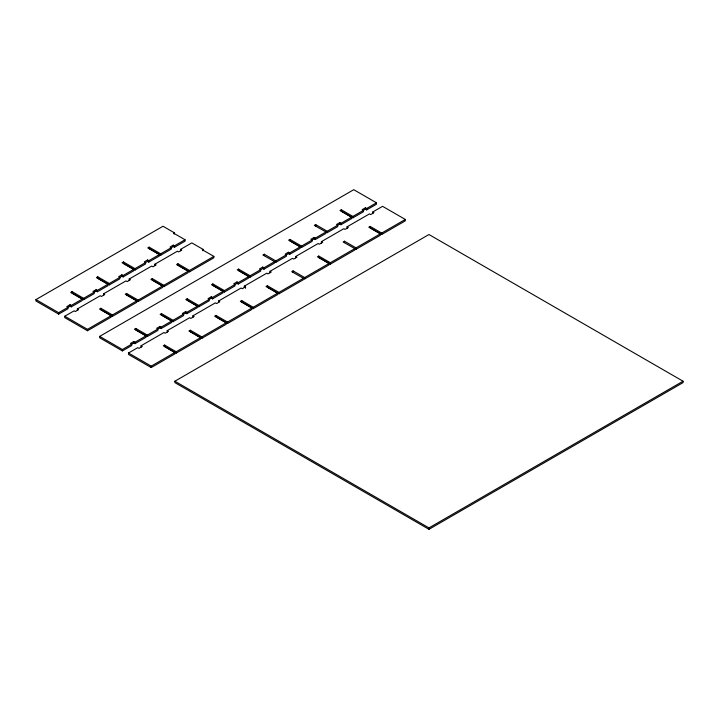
<?xml version="1.0" encoding="UTF-8"?>
<svg xmlns="http://www.w3.org/2000/svg" width="719" height="719" viewBox="0 0 719 719"><rect width="100%" height="100%" fill="white"/><g stroke="black" fill="none" stroke-linecap="round" stroke-linejoin="round"><path stroke-width="1.08" d="M35.95 299.589L58.679 312.711L70.049 306.15L71.262 306.86L82.281 300.497L82.281 299.086L71.262 305.449L70.049 304.748L66.795 306.627L68.017 307.328L68.017 308.73L58.679 314.122L35.95 301L35.95 299.589L162.988 226.242L174.151 232.686L174.151 234.097M174.151 232.686L173.486 233.073L185.053 239.751L185.053 241.162L174.501 247.255L173.279 246.554L160.697 253.816L149.13 247.138L147.79 247.911L159.357 254.589L159.357 255.991L148.806 262.084L147.593 261.383L135.01 268.645L123.434 261.968L122.095 262.741L133.662 269.418L133.662 270.829L123.111 276.923L121.897 276.222L109.315 283.484L97.748 276.806L96.409 277.579L107.976 284.257L107.976 285.659L97.425 291.752L96.202 291.051L83.62 298.313L72.053 291.635L70.714 292.408L82.281 299.086M107.976 284.257L97.425 290.35L96.202 289.649L92.958 291.519L94.171 292.22L94.171 293.631L83.62 299.724L72.053 293.046L72.053 291.635M133.662 269.418L123.111 275.512L121.897 274.811L118.653 276.689L119.866 277.39L119.866 278.792L109.315 284.886L97.748 278.208L97.748 276.806M159.357 254.589L148.806 260.682L147.593 259.981L144.339 261.851L145.562 262.552L145.562 263.963L135.01 270.056L123.434 263.379L123.434 261.968M185.053 239.751L174.501 245.844L173.279 245.143L170.035 247.021L171.248 247.722L171.248 249.125L160.697 255.218L149.13 248.54L149.13 247.138M100.867 308.271L100.867 309.682L112.443 316.36L136.79 302.295L136.79 300.893L112.443 314.949L100.867 308.271L99.528 309.044L111.103 315.722L111.103 317.133L87.493 330.758L64.764 317.636L64.764 316.234L74.102 310.842L75.324 311.543L78.569 309.664L77.346 308.963L77.346 310.374M77.346 308.963L100.265 295.734L101.478 296.444L104.731 294.565L103.509 293.864L103.509 295.266M103.509 293.864L125.951 280.904L127.173 281.605L130.418 279.736L129.204 279.026L129.204 280.437M129.204 279.026L151.646 266.075L152.868 266.776L156.113 264.898L154.891 264.197L154.891 265.599M154.891 264.197L177.341 251.237L178.555 251.938L181.808 250.068L180.586 249.367L180.586 250.769M180.586 249.367L191.811 242.887L202.974 249.331L202.974 250.733M126.562 293.442L126.562 294.844L138.129 301.522L162.485 287.465L162.485 286.063L138.129 300.12L126.562 293.442L125.223 294.215L136.79 300.893M152.257 278.604L152.257 280.015L163.824 286.692L188.18 272.636L188.18 271.225L163.824 285.29L152.257 278.604L150.918 279.385L162.485 286.063M177.953 263.774L177.953 265.176L189.519 271.863L213.867 257.797L213.867 256.395L189.519 270.452L177.953 263.774L176.613 264.547L188.18 271.225M202.974 249.331L202.3 249.718L213.867 256.395M64.764 316.234L87.493 329.356L111.103 315.722M99.671 336.384L122.401 349.506L133.77 342.945L134.983 343.646L146.002 337.283L146.002 335.881L134.983 342.244L133.77 341.534L130.516 343.412L131.739 344.113L131.739 345.524L122.401 350.908L99.671 337.786L99.671 336.384L353.757 189.69L376.486 202.812L376.486 204.214L366.654 209.894L365.432 209.193L352.885 216.437L341.318 209.759L339.979 210.532L351.546 217.21L351.546 218.621L340.995 224.714L339.772 224.004L327.226 231.257L315.65 224.58L314.311 225.353L327.226 232.659L337.741 226.584L337.741 225.182L336.528 224.481L339.772 222.602L340.995 223.303L351.546 217.21M238.546 269.095L238.546 270.497L250.113 277.174L260.7 271.072L260.7 269.661L259.478 268.96L262.732 267.082L263.945 267.792L274.496 261.698L274.496 263.1L263.945 269.194L262.732 268.493L250.113 275.772L238.546 269.095L237.207 269.868L248.774 276.545L248.774 277.947L238.223 284.041L237 283.34L224.418 290.602L212.851 283.924L211.512 284.697L223.079 291.375L223.079 292.786L212.527 298.879L211.314 298.178L198.732 305.44L187.165 298.762L185.826 299.535L197.392 306.213L197.392 307.615L186.841 313.709L185.619 313.008L173.036 320.27L161.469 313.592L160.13 314.365L171.697 321.042L171.697 322.454L161.146 328.547L159.924 327.837L147.341 335.108L135.774 328.43L134.435 329.203L146.002 335.881M264.268 254.238L262.929 255.02L275.835 262.327L286.387 256.234L286.387 254.832L285.173 254.122L288.418 252.252L289.64 252.953L300.191 246.86L300.191 248.271L289.64 254.364L288.418 253.654L275.835 260.925L264.268 254.238L264.268 255.649M289.964 239.409L289.964 240.811L301.531 247.498L312.082 241.404L312.082 239.993L310.869 239.292L314.113 237.414L315.326 238.124L325.887 232.03L325.887 233.432L315.326 239.526L314.113 238.825L301.531 246.087L289.964 239.409L288.625 240.182L300.191 246.86M171.697 321.042L161.146 327.136L159.924 326.435L156.679 328.313L157.901 329.014L157.901 330.416L147.341 336.51L135.774 329.832L135.774 328.43M197.392 306.213L186.841 312.307L185.619 311.606L182.374 313.475L183.588 314.176L183.588 315.587L173.036 321.681L161.469 315.003L161.469 313.592M223.079 291.375L212.527 297.468L211.314 296.767L208.061 298.646L209.283 299.347L209.283 300.749L198.732 306.842L187.165 300.165L187.165 298.762M248.774 276.545L238.223 282.639L237 281.938L233.756 283.807L234.978 284.517L234.978 285.919L224.418 292.013L212.851 285.335L212.851 283.924M376.486 202.812L366.654 208.492L365.432 207.782L362.187 209.66L363.41 210.361L363.41 211.772L352.885 217.848L341.318 211.17L341.318 209.759M164.597 345.066L164.597 346.468L176.164 353.146L200.511 339.089L200.511 337.687L176.164 351.744L164.597 345.066L163.258 345.839L174.825 352.517L174.825 353.919L151.224 367.553L128.494 354.431L128.494 353.02L137.823 347.628L139.046 348.338L142.29 346.459L141.077 345.758L141.077 347.16M141.077 345.758L163.986 332.529L165.199 333.23L168.453 331.36L167.23 330.65L167.23 332.061M167.23 330.65L189.681 317.699L190.895 318.4L194.139 316.522L192.926 315.821L192.926 317.223M192.926 315.821L215.367 302.861L216.59 303.562L219.834 301.692L218.621 300.982L218.621 302.393M218.621 300.982L241.063 288.031L242.285 288.732L245.53 286.854L245.53 288.265M244.307 287.555L244.307 286.153L266.785 273.175L268.007 273.876L271.252 272.007L270.029 271.306L270.029 272.708M270.029 271.306L292.48 258.346L293.694 259.047L296.947 257.168L295.725 256.467L295.725 257.878M295.725 256.467L318.166 243.507L319.389 244.217L322.633 242.339L321.42 241.638L321.42 243.04M321.42 241.638L343.835 228.696L345.048 229.397L348.302 227.519L347.079 226.818L347.079 228.229M347.079 226.818L369.494 213.876L370.716 214.586L373.961 212.707L372.739 212.006L372.739 213.408M372.739 212.006L382.571 206.326L405.3 219.448L405.3 220.859L381.699 234.484L370.132 227.806L370.132 226.395L368.793 227.168L380.36 233.846L380.36 235.257L356.04 249.295L343.134 241.988L344.473 241.216L356.04 247.893L380.36 233.846M190.283 330.228L190.283 331.639L201.859 338.316L226.206 324.26L226.206 322.849L201.859 336.914L190.283 330.228L188.944 331.001L200.511 337.687M215.979 315.398L215.979 316.8L227.546 323.487L251.902 309.422L251.902 308.02L227.546 322.076L215.979 315.398L214.639 316.171L226.206 322.849M241.674 300.569L241.674 301.971L253.241 308.649L277.597 294.592L277.597 293.181L253.241 307.247L241.674 300.569L240.335 301.342L251.902 308.02M267.36 285.731L267.36 287.142L278.936 293.819L303.319 279.736L303.319 278.334L278.936 292.408L267.36 285.731L266.021 286.504L277.597 293.181M329.005 263.496L304.658 277.561L293.091 270.883L291.752 271.656L304.658 278.963L329.005 264.907L329.005 263.496L317.439 256.818L318.778 256.045L330.345 262.723L354.701 248.666L354.701 250.068L330.345 264.134L318.778 257.456L318.778 256.045M128.494 353.02L151.224 366.142L174.825 352.517M370.132 226.395L381.699 233.073L405.3 219.448M174.888 381.214L428.964 234.52L683.05 381.214L683.05 382.616L428.964 529.31L174.888 382.616L174.888 381.214L428.964 527.908L683.05 381.214M244.307 286.153L245.53 286.854M428.964 527.908L428.964 529.31M381.699 233.073L381.699 234.484M366.654 208.492L366.654 209.894M365.432 207.782L365.432 209.193M356.04 247.893L356.04 249.295M352.885 216.437L352.885 217.848M344.473 241.216L344.473 242.618M340.995 223.303L340.995 224.714M339.772 222.602L339.772 224.004M330.345 262.723L330.345 264.134M327.226 231.257L327.226 232.659M315.65 224.58L315.65 225.982M315.326 238.124L315.326 239.526M314.113 237.414L314.113 238.825M304.658 277.561L304.658 278.963M301.531 246.087L301.531 247.498M293.091 270.883L293.091 272.285M289.64 252.953L289.64 254.364M288.418 252.252L288.418 253.654M278.936 292.408L278.936 293.819M275.835 260.925L275.835 262.327M263.945 267.792L263.945 269.194M262.732 267.082L262.732 268.493M253.241 307.247L253.241 308.649M250.113 275.772L250.113 277.174M238.223 282.639L238.223 284.041M237 281.938L237 283.34M227.546 322.076L227.546 323.487M224.418 290.602L224.418 292.013M212.527 297.468L212.527 298.879M211.314 296.767L211.314 298.178M201.859 336.914L201.859 338.316M198.732 305.44L198.732 306.842M189.519 270.452L189.519 271.863M186.841 312.307L186.841 313.709M185.619 311.606L185.619 313.008M176.164 351.744L176.164 353.146M174.501 245.844L174.501 247.255M173.279 245.143L173.279 246.554M173.036 320.27L173.036 321.681M163.824 285.29L163.824 286.692M161.146 327.136L161.146 328.547M160.697 253.816L160.697 255.218M159.924 326.435L159.924 327.837M151.224 366.142L151.224 367.553M148.806 260.682L148.806 262.084M147.593 259.981L147.593 261.383M147.341 335.108L147.341 336.51M138.129 300.12L138.129 301.522M135.01 268.645L135.01 270.056M134.983 342.244L134.983 343.646M133.77 341.534L133.77 342.945M123.111 275.512L123.111 276.923M122.401 349.506L122.401 350.908M121.897 274.811L121.897 276.222M112.443 314.949L112.443 316.36M109.315 283.484L109.315 284.886M97.425 290.35L97.425 291.752M96.202 289.649L96.202 291.051M87.493 329.356L87.493 330.758M83.62 298.313L83.62 299.724M71.262 305.449L71.262 306.86M70.049 304.748L70.049 306.15M58.679 312.711L58.679 314.122"/></g></svg>
